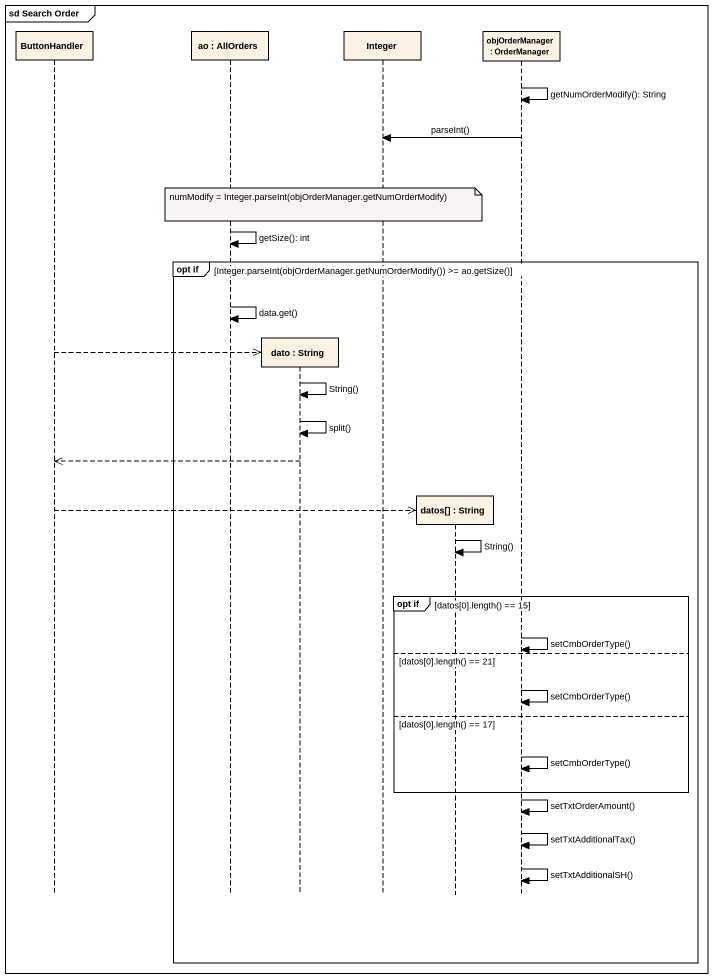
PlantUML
@startuml
mainframe sd Search Order
hide footbox
participant ButtonHandler
participant "ao : AllOrders" as ao
participant "dato : String" as dato
participant Integer
participant "datos[] : String" as datos
participant "objOrderManager : OrderManager" as objOrderManager

objOrderManager -> objOrderManager : getNumOrderModify(): String
objOrderManager -> Integer : parseInt()
note over dato : numModify = Integer.parseInt(objOrderManager.getNumOrderModify)
ao -> ao : getSize(): int
group opt if [Integer.parseInt(objOrderManager.getNumOrderModify()) >= ao.getSize()]
  ao -> ao : data.get()
  ButtonHandler -->> dato **
  dato -> dato : String()
  dato -> dato : split()
  dato -->> ButtonHandler
  ButtonHandler -->> datos **
  datos -> datos : String()
  group opt if [datos[0].length() == 15]
    objOrderManager -> objOrderManager : setCmbOrderType()
  else datos[0].length() == 21
    objOrderManager -> objOrderManager : setCmbOrderType()
  else datos[0].length() == 17
    objOrderManager -> objOrderManager : setCmbOrderType()
  end
  objOrderManager -> objOrderManager : setTxtOrderAmount()
  objOrderManager -> objOrderManager : setTxtAdditionalTax()
  objOrderManager -> objOrderManager : setTxtAdditionalSH()
end
@enduml
